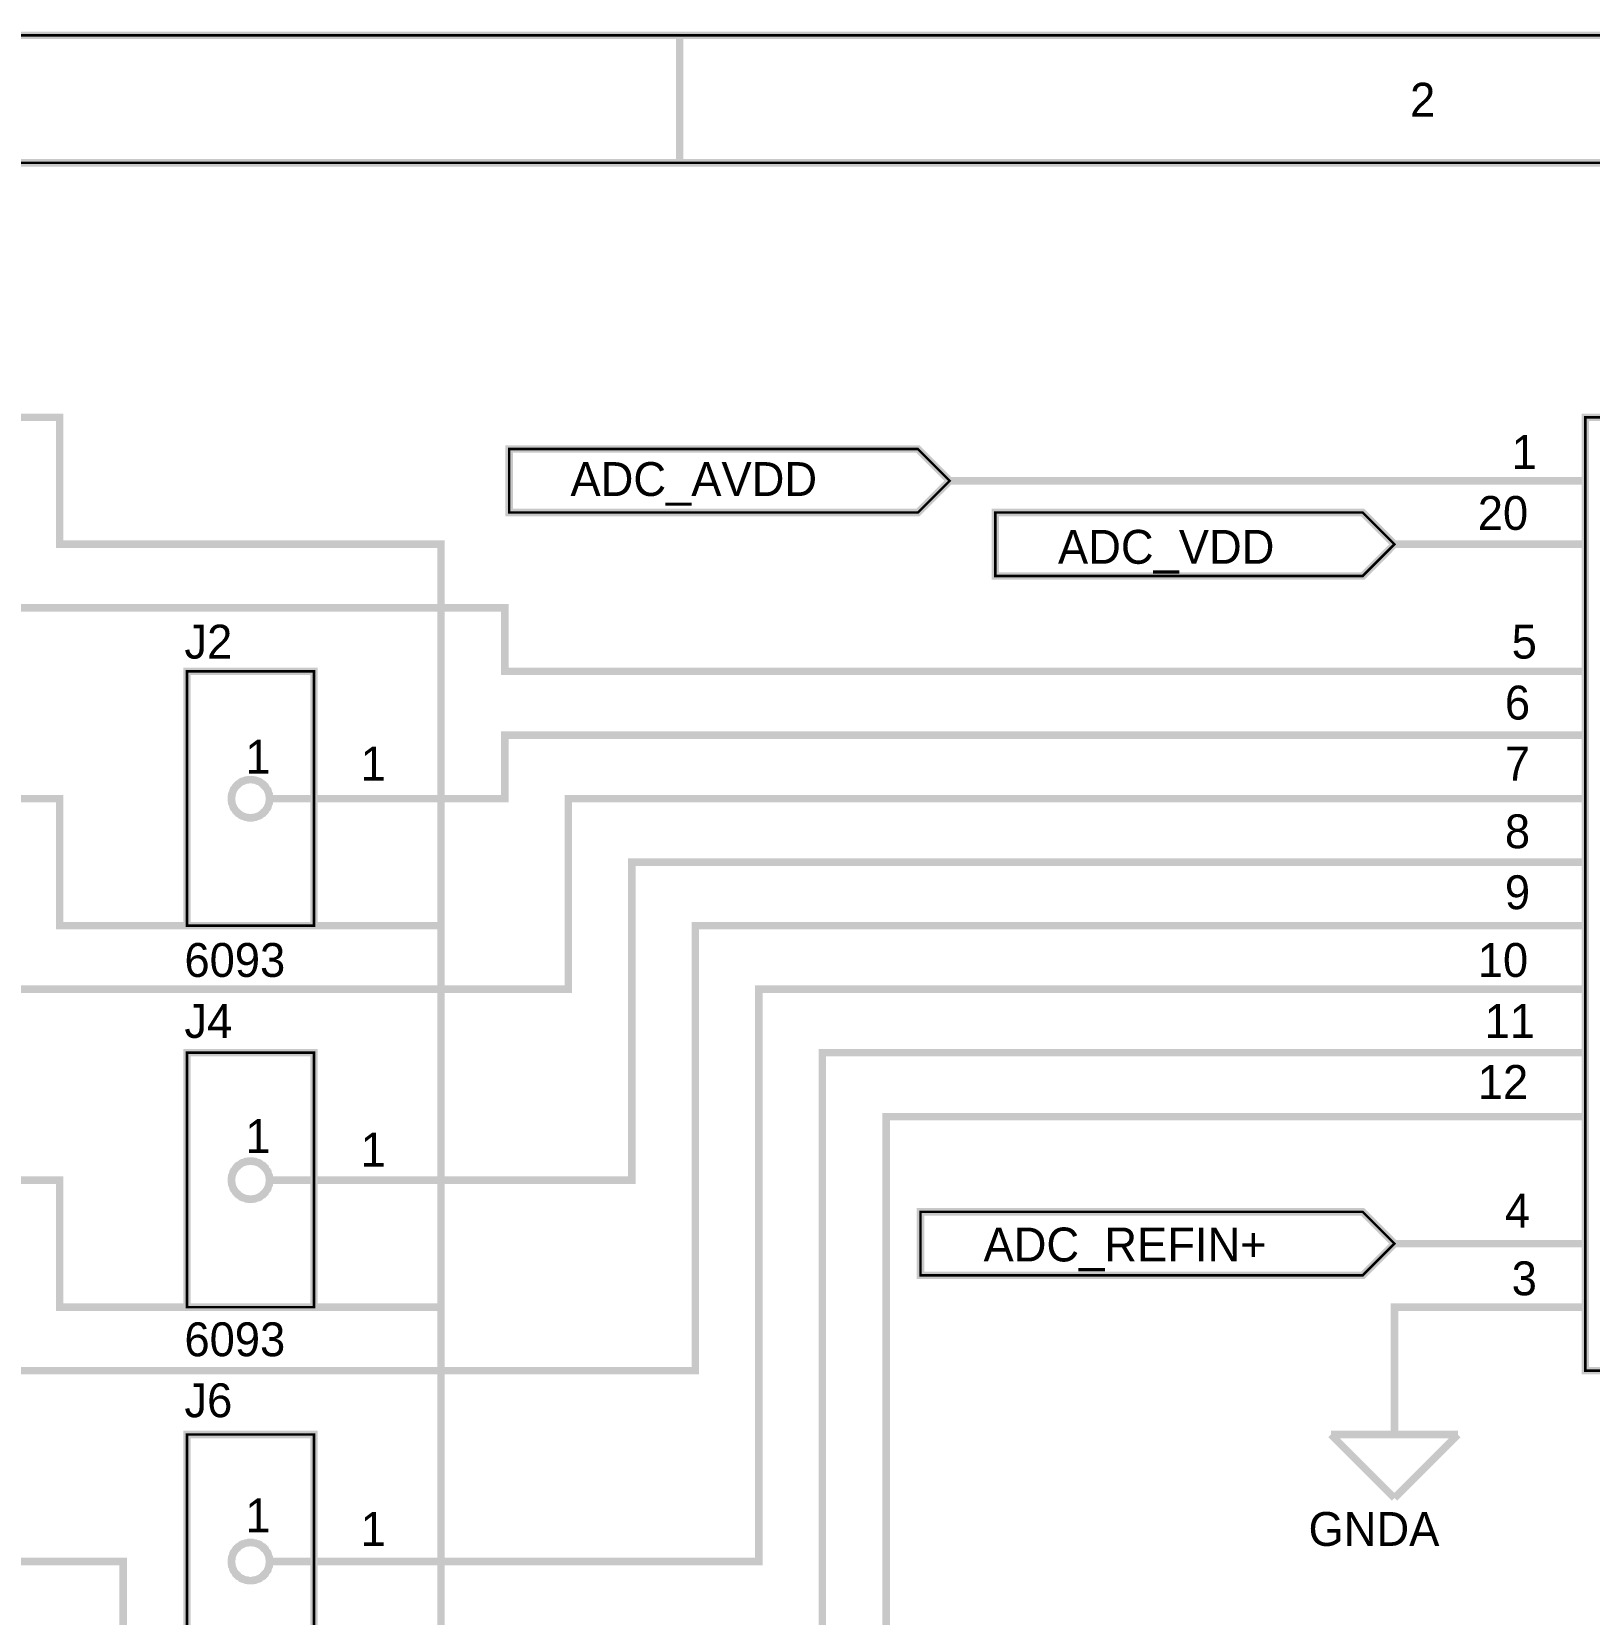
# Model space of a CAD drawing. Header units: inches. Extents: x 0 to 9.5, y -0.01 to 7.51.
# Drawn here: x 1.357 to 3.807, y 5.017 to 7.506 of the extents above; entities that cross this region are included whole.
import ezdxf

# ---------------------------------------------------------------- set-up
doc = ezdxf.new("R2010")
doc.units = ezdxf.units.IN
doc.header["$MEASUREMENT"] = 0
doc.layers.add('Sheet', color=255, linetype='Continuous')

msp = doc.modelspace()

# ---------------------------------------------------------------- linework, layer by layer
at = {"layer": 'Sheet'}
for points in [[(0.002, 7.5, 0.0118, 0.0118, 0), (9.4987, 7.5, 0.0118, 0.0118, 0), (9.4987, 0, 0.0118, 0.0118, 0), (0.002, 0, 0.0118, 0.0118, 0), (0.002, 7.5, 0.0118, 0.0118, 0)], [(0.002, 7.5, 0.0039, 0.0039, 0), (0.002, 0, 0.0039, 0.0039, 0), (9.4987, 0, 0.0039, 0.0039, 0), (9.4987, 7.5, 0.0039, 0.0039, 0), (0.002, 7.5, 0.0039, 0.0039, 0), (0.002, 7.5, 0.0039, 0.0039, 0)], [(0.2017, 7.2996, 0.0118, 0.0118, 0), (9.299, 7.2996, 0.0118, 0.0118, 0), (9.299, 0.1998, 0.0118, 0.0118, 0), (0.2017, 0.1998, 0.0118, 0.0118, 0), (0.2017, 7.2996, 0.0118, 0.0118, 0)], [(0.2017, 7.2996, 0.0039, 0.0039, 0), (0.2017, 0.1998, 0.0039, 0.0039, 0), (9.299, 0.1998, 0.0039, 0.0039, 0), (9.299, 7.2996, 0.0039, 0.0039, 0), (0.2017, 7.2996, 0.0039, 0.0039, 0), (0.2017, 7.2996, 0.0039, 0.0039, 0)], [(0.9013, 6.8994, 0.0118, 0.0118, 0), (0.9013, 6.2995, 0.0118, 0.0118, 0), (1.4012, 6.2995, 0.0118, 0.0118, 0), (1.4012, 6.0997, 0.0118, 0.0118, 0), (2.0009, 6.0997, 0.0118, 0.0118, 0), (2.0009, 6.6997, 0.0118, 0.0118, 0), (1.4012, 6.6997, 0.0118, 0.0118, 0), (1.4012, 6.8994, 0.0118, 0.0118, 0), (0.9013, 6.8994, 0.0118, 0.0118, 0)], [(3.8008, 6.8994, 0.0118, 0.0118, 0), (5.2998, 6.8994, 0.0118, 0.0118, 0), (5.2998, 5.3999, 0.0118, 0.0118, 0), (3.8008, 5.3999, 0.0118, 0.0118, 0), (3.8008, 6.8994, 0.0118, 0.0118, 0)], [(3.8008, 6.8994, 0.0039, 0.0039, 0), (3.8008, 5.3999, 0.0039, 0.0039, 0), (5.2998, 5.3999, 0.0039, 0.0039, 0), (5.2998, 6.8994, 0.0039, 0.0039, 0), (3.8008, 6.8994, 0.0039, 0.0039, 0), (3.8008, 6.8994, 0.0039, 0.0039, 0)], [(2.1081, 6.7496, 0.0118, 0.0118, 0), (2.1081, 6.8495, 0.0118, 0.0118, 0), (2.7511, 6.8495, 0.0118, 0.0118, 0), (2.801, 6.7995, 0.0118, 0.0118, 0), (2.7511, 6.7496, 0.0118, 0.0118, 0), (2.1081, 6.7496, 0.0118, 0.0118, 0)], [(2.1081, 6.7496, 0.0039, 0.0039, 0), (2.1081, 6.8495, 0.0039, 0.0039, 0), (2.7511, 6.8495, 0.0039, 0.0039, 0), (2.801, 6.7995, 0.0039, 0.0039, 0), (2.7511, 6.7496, 0.0039, 0.0039, 0), (2.1081, 6.7496, 0.0039, 0.0039, 0)], [(2.8729, 6.6497, 0.0118, 0.0118, 0), (2.8729, 6.7496, 0.0118, 0.0118, 0), (3.4507, 6.7496, 0.0118, 0.0118, 0), (3.5006, 6.6997, 0.0118, 0.0118, 0), (3.4507, 6.6497, 0.0118, 0.0118, 0), (2.8729, 6.6497, 0.0118, 0.0118, 0)], [(2.8729, 6.6497, 0.0039, 0.0039, 0), (2.8729, 6.7496, 0.0039, 0.0039, 0), (3.4507, 6.7496, 0.0039, 0.0039, 0), (3.5006, 6.6997, 0.0039, 0.0039, 0), (3.4507, 6.6497, 0.0039, 0.0039, 0), (2.8729, 6.6497, 0.0039, 0.0039, 0)], [(1.6015, 6.4999, 0.0118, 0.0118, 0), (1.8012, 6.4999, 0.0118, 0.0118, 0), (1.8012, 6.0997, 0.0118, 0.0118, 0), (1.6015, 6.0997, 0.0118, 0.0118, 0), (1.6015, 6.4999, 0.0118, 0.0118, 0)], [(1.6015, 6.4999, 0.0039, 0.0039, 0), (1.6015, 6.0997, 0.0039, 0.0039, 0), (1.8012, 6.0997, 0.0039, 0.0039, 0), (1.8012, 6.4999, 0.0039, 0.0039, 0), (1.6015, 6.4999, 0.0039, 0.0039, 0), (1.6015, 6.4999, 0.0039, 0.0039, 0)], [(0.9013, 6.2995, 0.0118, 0.0118, 0), (0.9013, 5.6996, 0.0118, 0.0118, 0), (1.4012, 5.6996, 0.0118, 0.0118, 0), (1.4012, 5.4998, 0.0118, 0.0118, 0), (2.0009, 5.4998, 0.0118, 0.0118, 0), (2.0009, 6.0997, 0.0118, 0.0118, 0), (1.4012, 6.0997, 0.0118, 0.0118, 0), (1.4012, 6.2995, 0.0118, 0.0118, 0), (0.9013, 6.2995, 0.0118, 0.0118, 0)], [(1.6015, 5.9, 0.0118, 0.0118, 0), (1.8012, 5.9, 0.0118, 0.0118, 0), (1.8012, 5.4998, 0.0118, 0.0118, 0), (1.6015, 5.4998, 0.0118, 0.0118, 0), (1.6015, 5.9, 0.0118, 0.0118, 0)], [(1.6015, 5.9, 0.0039, 0.0039, 0), (1.6015, 5.4998, 0.0039, 0.0039, 0), (1.8012, 5.4998, 0.0039, 0.0039, 0), (1.8012, 5.9, 0.0039, 0.0039, 0), (1.6015, 5.9, 0.0039, 0.0039, 0), (1.6015, 5.9, 0.0039, 0.0039, 0)], [(0.9013, 5.6996, 0.0118, 0.0118, 0), (0.9013, 5.0997, 0.0118, 0.0118, 0), (1.501, 5.0997, 0.0118, 0.0118, 0), (1.501, 4.7994, 0.0118, 0.0118, 0), (2.0009, 4.7994, 0.0118, 0.0118, 0), (2.0009, 5.4998, 0.0118, 0.0118, 0), (1.4012, 5.4998, 0.0118, 0.0118, 0), (1.4012, 5.6996, 0.0118, 0.0118, 0), (0.9013, 5.6996, 0.0118, 0.0118, 0)], [(2.7551, 5.5498, 0.0118, 0.0118, 0), (2.7551, 5.6496, 0.0118, 0.0118, 0), (3.4507, 5.6496, 0.0118, 0.0118, 0), (3.5006, 5.5997, 0.0118, 0.0118, 0), (3.4507, 5.5498, 0.0118, 0.0118, 0), (2.7551, 5.5498, 0.0118, 0.0118, 0)], [(2.7551, 5.5498, 0.0039, 0.0039, 0), (2.7551, 5.6496, 0.0039, 0.0039, 0), (3.4507, 5.6496, 0.0039, 0.0039, 0), (3.5006, 5.5997, 0.0039, 0.0039, 0), (3.4507, 5.5498, 0.0039, 0.0039, 0), (2.7551, 5.5498, 0.0039, 0.0039, 0)], [(1.6015, 5.2994, 0.0118, 0.0118, 0), (1.8012, 5.2994, 0.0118, 0.0118, 0), (1.8012, 4.8999, 0.0118, 0.0118, 0), (1.6015, 4.8999, 0.0118, 0.0118, 0), (1.6015, 5.2994, 0.0118, 0.0118, 0)], [(1.6015, 5.2994, 0.0039, 0.0039, 0), (1.6015, 4.8999, 0.0039, 0.0039, 0), (1.8012, 4.8999, 0.0039, 0.0039, 0), (1.8012, 5.2994, 0.0039, 0.0039, 0), (1.6015, 5.2994, 0.0039, 0.0039, 0), (1.6015, 5.2994, 0.0039, 0.0039, 0)], [(0.9013, 5.0997, 0.0118, 0.0118, 0), (0.9013, 4.4997, 0.0118, 0.0118, 0), (1.501, 4.4997, 0.0118, 0.0118, 0), (1.501, 4.1994, 0.0118, 0.0118, 0), (2.0009, 4.1994, 0.0118, 0.0118, 0), (2.0009, 4.7994, 0.0118, 0.0118, 0), (1.501, 4.7994, 0.0118, 0.0118, 0), (1.501, 5.0997, 0.0118, 0.0118, 0), (0.9013, 5.0997, 0.0118, 0.0118, 0)]]:
    msp.add_lwpolyline(points, format="xyseb", close=True, dxfattribs=at)
for points in [[(2.3763, 7.5, 0.0118, 0.0118, 0), (2.3763, 7.2996, 0.0118, 0.0118, 0)], [(3.6004, 6.7995, 0.0118, 0.0118, 0), (2.801, 6.7995, 0.0118, 0.0118, 0)], [(3.8008, 6.7995, 0.0118, 0.0118, 0), (3.6004, 6.7995, 0.0118, 0.0118, 0)], [(3.6004, 6.6997, 0.0118, 0.0118, 0), (3.5006, 6.6997, 0.0118, 0.0118, 0)], [(3.8008, 6.6997, 0.0118, 0.0118, 0), (3.6004, 6.6997, 0.0118, 0.0118, 0)], [(1.2015, 6.5998, 0.0118, 0.0118, 0), (1.4012, 6.5998, 0.0118, 0.0118, 0)], [(3.6004, 6.4999, 0.0118, 0.0118, 0), (2.1014, 6.4999, 0.0118, 0.0118, 0), (2.1014, 6.5998, 0.0118, 0.0118, 0), (1.4012, 6.5998, 0.0118, 0.0118, 0)], [(3.8008, 6.4999, 0.0118, 0.0118, 0), (3.6004, 6.4999, 0.0118, 0.0118, 0)], [(3.6004, 6.3994, 0.0118, 0.0118, 0), (2.1014, 6.3994, 0.0118, 0.0118, 0), (2.1014, 6.2995, 0.0118, 0.0118, 0), (2.0009, 6.2995, 0.0118, 0.0118, 0)], [(3.8008, 6.3994, 0.0118, 0.0118, 0), (3.6004, 6.3994, 0.0118, 0.0118, 0)], [(1.6714, 6.2995, 0.0118, 0.0118, 0), (1.6714, 6.3008, 0.0118, 0.0118, 0), (1.6714, 6.3028, 0.0118, 0.0118, 0), (1.6721, 6.3042, 0.0118, 0.0118, 0), (1.6721, 6.3055, 0.0118, 0.0118, 0), (1.6721, 6.3068, 0.0118, 0.0118, 0), (1.6728, 6.3081, 0.0118, 0.0118, 0), (1.6734, 6.3101, 0.0118, 0.0118, 0), (1.6741, 6.3115, 0.0118, 0.0118, 0), (1.6741, 6.3128, 0.0118, 0.0118, 0), (1.6747, 6.3141, 0.0118, 0.0118, 0), (1.6754, 6.3148, 0.0118, 0.0118, 0), (1.6767, 6.3161, 0.0118, 0.0118, 0), (1.6774, 6.3175, 0.0118, 0.0118, 0), (1.6781, 6.3188, 0.0118, 0.0118, 0), (1.6794, 6.3195, 0.0118, 0.0118, 0), (1.6801, 6.3208, 0.0118, 0.0118, 0), (1.6814, 6.3215, 0.0118, 0.0118, 0), (1.6821, 6.3228, 0.0118, 0.0118, 0), (1.6834, 6.3235, 0.0118, 0.0118, 0), (1.6847, 6.3241, 0.0118, 0.0118, 0), (1.6861, 6.3255, 0.0118, 0.0118, 0), (1.6867, 6.3261, 0.0118, 0.0118, 0), (1.6881, 6.3268, 0.0118, 0.0118, 0), (1.6894, 6.3268, 0.0118, 0.0118, 0), (1.6907, 6.3275, 0.0118, 0.0118, 0), (1.6927, 6.3281, 0.0118, 0.0118, 0), (1.6941, 6.3288, 0.0118, 0.0118, 0), (1.6954, 6.3288, 0.0118, 0.0118, 0), (1.6967, 6.3288, 0.0118, 0.0118, 0), (1.698, 6.3295, 0.0118, 0.0118, 0), (1.7, 6.3295, 0.0118, 0.0118, 0), (1.7014, 6.3295, 0.0118, 0.0118, 0)], [(1.7014, 6.3295, 0.0118, 0.0118, 0), (1.7014, 6.3295, 0.0118, 0.0118, 0)], [(1.7014, 6.3295, 0.0118, 0.0118, 0), (1.7027, 6.3295, 0.0118, 0.0118, 0), (1.7047, 6.3295, 0.0118, 0.0118, 0), (1.706, 6.3288, 0.0118, 0.0118, 0), (1.7074, 6.3288, 0.0118, 0.0118, 0), (1.7087, 6.3288, 0.0118, 0.0118, 0), (1.71, 6.3281, 0.0118, 0.0118, 0), (1.712, 6.3275, 0.0118, 0.0118, 0), (1.7134, 6.3268, 0.0118, 0.0118, 0), (1.7147, 6.3268, 0.0118, 0.0118, 0), (1.716, 6.3261, 0.0118, 0.0118, 0), (1.7167, 6.3255, 0.0118, 0.0118, 0), (1.718, 6.3241, 0.0118, 0.0118, 0), (1.7193, 6.3235, 0.0118, 0.0118, 0), (1.7207, 6.3228, 0.0118, 0.0118, 0), (1.7213, 6.3215, 0.0118, 0.0118, 0), (1.7227, 6.3208, 0.0118, 0.0118, 0), (1.7233, 6.3195, 0.0118, 0.0118, 0), (1.7247, 6.3188, 0.0118, 0.0118, 0), (1.7253, 6.3175, 0.0118, 0.0118, 0), (1.726, 6.3161, 0.0118, 0.0118, 0), (1.7273, 6.3148, 0.0118, 0.0118, 0), (1.728, 6.3141, 0.0118, 0.0118, 0), (1.7287, 6.3128, 0.0118, 0.0118, 0), (1.7287, 6.3115, 0.0118, 0.0118, 0), (1.7293, 6.3101, 0.0118, 0.0118, 0), (1.73, 6.3081, 0.0118, 0.0118, 0), (1.7307, 6.3068, 0.0118, 0.0118, 0), (1.7307, 6.3055, 0.0118, 0.0118, 0), (1.7307, 6.3042, 0.0118, 0.0118, 0), (1.7313, 6.3028, 0.0118, 0.0118, 0), (1.7313, 6.3008, 0.0118, 0.0118, 0), (1.7313, 6.2995, 0.0118, 0.0118, 0)], [(3.6004, 6.2995, 0.0118, 0.0118, 0), (2.2013, 6.2995, 0.0118, 0.0118, 0), (2.2013, 5.9999, 0.0118, 0.0118, 0), (1.4012, 5.9999, 0.0118, 0.0118, 0)], [(1.7014, 6.2695, 0.0118, 0.0118, 0), (1.7, 6.2695, 0.0118, 0.0118, 0), (1.698, 6.2695, 0.0118, 0.0118, 0), (1.6967, 6.2702, 0.0118, 0.0118, 0), (1.6954, 6.2702, 0.0118, 0.0118, 0), (1.6941, 6.2702, 0.0118, 0.0118, 0), (1.6927, 6.2709, 0.0118, 0.0118, 0), (1.6907, 6.2715, 0.0118, 0.0118, 0), (1.6894, 6.2722, 0.0118, 0.0118, 0), (1.6881, 6.2722, 0.0118, 0.0118, 0), (1.6867, 6.2729, 0.0118, 0.0118, 0), (1.6861, 6.2735, 0.0118, 0.0118, 0), (1.6847, 6.2749, 0.0118, 0.0118, 0), (1.6834, 6.2755, 0.0118, 0.0118, 0), (1.6821, 6.2762, 0.0118, 0.0118, 0), (1.6814, 6.2775, 0.0118, 0.0118, 0), (1.6801, 6.2782, 0.0118, 0.0118, 0), (1.6794, 6.2795, 0.0118, 0.0118, 0), (1.6781, 6.2802, 0.0118, 0.0118, 0), (1.6774, 6.2815, 0.0118, 0.0118, 0), (1.6767, 6.2828, 0.0118, 0.0118, 0), (1.6754, 6.2842, 0.0118, 0.0118, 0), (1.6747, 6.2848, 0.0118, 0.0118, 0), (1.6741, 6.2862, 0.0118, 0.0118, 0), (1.6741, 6.2875, 0.0118, 0.0118, 0), (1.6734, 6.2888, 0.0118, 0.0118, 0), (1.6728, 6.2908, 0.0118, 0.0118, 0), (1.6721, 6.2922, 0.0118, 0.0118, 0), (1.6721, 6.2935, 0.0118, 0.0118, 0), (1.6721, 6.2948, 0.0118, 0.0118, 0), (1.6714, 6.2962, 0.0118, 0.0118, 0), (1.6714, 6.2982, 0.0118, 0.0118, 0), (1.6714, 6.2995, 0.0118, 0.0118, 0)], [(1.6714, 6.2995, 0.0118, 0.0118, 0), (1.6714, 6.2995, 0.0118, 0.0118, 0)], [(1.7313, 6.2995, 0.0118, 0.0118, 0), (1.7313, 6.2982, 0.0118, 0.0118, 0), (1.7313, 6.2962, 0.0118, 0.0118, 0), (1.7307, 6.2948, 0.0118, 0.0118, 0), (1.7307, 6.2935, 0.0118, 0.0118, 0), (1.7307, 6.2922, 0.0118, 0.0118, 0), (1.73, 6.2908, 0.0118, 0.0118, 0), (1.7293, 6.2888, 0.0118, 0.0118, 0), (1.7287, 6.2875, 0.0118, 0.0118, 0), (1.7287, 6.2862, 0.0118, 0.0118, 0), (1.728, 6.2848, 0.0118, 0.0118, 0), (1.7273, 6.2842, 0.0118, 0.0118, 0), (1.726, 6.2828, 0.0118, 0.0118, 0), (1.7253, 6.2815, 0.0118, 0.0118, 0), (1.7247, 6.2802, 0.0118, 0.0118, 0), (1.7233, 6.2795, 0.0118, 0.0118, 0), (1.7227, 6.2782, 0.0118, 0.0118, 0), (1.7213, 6.2775, 0.0118, 0.0118, 0), (1.7207, 6.2762, 0.0118, 0.0118, 0), (1.7193, 6.2755, 0.0118, 0.0118, 0), (1.718, 6.2749, 0.0118, 0.0118, 0), (1.7167, 6.2735, 0.0118, 0.0118, 0), (1.716, 6.2729, 0.0118, 0.0118, 0), (1.7147, 6.2722, 0.0118, 0.0118, 0), (1.7134, 6.2722, 0.0118, 0.0118, 0), (1.712, 6.2715, 0.0118, 0.0118, 0), (1.71, 6.2709, 0.0118, 0.0118, 0), (1.7087, 6.2702, 0.0118, 0.0118, 0), (1.7074, 6.2702, 0.0118, 0.0118, 0), (1.706, 6.2702, 0.0118, 0.0118, 0), (1.7047, 6.2695, 0.0118, 0.0118, 0), (1.7027, 6.2695, 0.0118, 0.0118, 0), (1.7014, 6.2695, 0.0118, 0.0118, 0)], [(1.7313, 6.2995, 0.0118, 0.0118, 0), (1.7313, 6.2995, 0.0118, 0.0118, 0), (1.7313, 6.2995, 0.0118, 0.0118, 0), (1.7313, 6.2995, 0.0118, 0.0118, 0), (1.7313, 6.2995, 0.0118, 0.0118, 0), (1.7313, 6.2995, 0.0118, 0.0118, 0), (1.7313, 6.2995, 0.0118, 0.0118, 0), (1.7313, 6.2995, 0.0118, 0.0118, 0), (1.7313, 6.2995, 0.0118, 0.0118, 0), (1.7313, 6.2995, 0.0118, 0.0118, 0), (1.7313, 6.2995, 0.0118, 0.0118, 0), (1.7313, 6.2995, 0.0118, 0.0118, 0), (1.7313, 6.2995, 0.0118, 0.0118, 0), (1.7313, 6.2995, 0.0118, 0.0118, 0), (1.7313, 6.2995, 0.0118, 0.0118, 0), (1.7313, 6.2995, 0.0118, 0.0118, 0), (1.7313, 6.2995, 0.0118, 0.0118, 0), (1.7313, 6.2995, 0.0118, 0.0118, 0), (1.7313, 6.2995, 0.0118, 0.0118, 0), (1.7313, 6.2995, 0.0118, 0.0118, 0), (1.7313, 6.2995, 0.0118, 0.0118, 0), (1.7313, 6.2995, 0.0118, 0.0118, 0), (1.7313, 6.2995, 0.0118, 0.0118, 0), (1.7313, 6.2995, 0.0118, 0.0118, 0), (1.7313, 6.2995, 0.0118, 0.0118, 0), (1.7313, 6.2995, 0.0118, 0.0118, 0), (1.7313, 6.2995, 0.0118, 0.0118, 0), (1.7313, 6.2995, 0.0118, 0.0118, 0), (1.7313, 6.2995, 0.0118, 0.0118, 0), (1.7313, 6.2995, 0.0118, 0.0118, 0), (1.7313, 6.2995, 0.0118, 0.0118, 0), (1.7313, 6.2995, 0.0118, 0.0118, 0), (1.7313, 6.2995, 0.0118, 0.0118, 0)], [(1.7313, 6.2995, 0.0118, 0.0118, 0), (1.7313, 6.2995, 0.0118, 0.0118, 0)], [(1.7313, 6.2995, 0.0118, 0.0118, 0), (1.8012, 6.2995, 0.0118, 0.0118, 0)], [(1.8012, 6.2995, 0.0118, 0.0118, 0), (2.0009, 6.2995, 0.0118, 0.0118, 0)], [(3.8008, 6.2995, 0.0118, 0.0118, 0), (3.6004, 6.2995, 0.0118, 0.0118, 0)], [(3.6004, 6.1996, 0.0118, 0.0118, 0), (2.3011, 6.1996, 0.0118, 0.0118, 0), (2.3011, 5.6996, 0.0118, 0.0118, 0), (2.0009, 5.6996, 0.0118, 0.0118, 0)], [(3.8008, 6.1996, 0.0118, 0.0118, 0), (3.6004, 6.1996, 0.0118, 0.0118, 0)], [(3.6004, 6.0997, 0.0118, 0.0118, 0), (2.401, 6.0997, 0.0118, 0.0118, 0), (2.401, 5.3999, 0.0118, 0.0118, 0), (1.4012, 5.3999, 0.0118, 0.0118, 0)], [(3.8008, 6.0997, 0.0118, 0.0118, 0), (3.6004, 6.0997, 0.0118, 0.0118, 0)], [(1.2015, 5.9999, 0.0118, 0.0118, 0), (1.4012, 5.9999, 0.0118, 0.0118, 0)], [(3.6004, 5.9999, 0.0118, 0.0118, 0), (2.5008, 5.9999, 0.0118, 0.0118, 0), (2.5008, 5.0997, 0.0118, 0.0118, 0), (2.0009, 5.0997, 0.0118, 0.0118, 0)], [(3.8008, 5.9999, 0.0118, 0.0118, 0), (3.6004, 5.9999, 0.0118, 0.0118, 0)], [(3.6004, 5.9, 0.0118, 0.0118, 0), (2.6007, 5.9, 0.0118, 0.0118, 0), (2.6007, 4.7994, 0.0118, 0.0118, 0), (1.4012, 4.7994, 0.0118, 0.0118, 0)], [(3.8008, 5.9, 0.0118, 0.0118, 0), (3.6004, 5.9, 0.0118, 0.0118, 0)], [(3.6004, 5.7994, 0.0118, 0.0118, 0), (2.7012, 5.7994, 0.0118, 0.0118, 0), (2.7012, 4.4997, 0.0118, 0.0118, 0), (2.0009, 4.4997, 0.0118, 0.0118, 0)], [(3.8008, 5.7994, 0.0118, 0.0118, 0), (3.6004, 5.7994, 0.0118, 0.0118, 0)], [(1.6714, 5.6996, 0.0118, 0.0118, 0), (1.6714, 5.7009, 0.0118, 0.0118, 0), (1.6714, 5.7029, 0.0118, 0.0118, 0), (1.6721, 5.7042, 0.0118, 0.0118, 0), (1.6721, 5.7056, 0.0118, 0.0118, 0), (1.6721, 5.7069, 0.0118, 0.0118, 0), (1.6728, 5.7082, 0.0118, 0.0118, 0), (1.6734, 5.7102, 0.0118, 0.0118, 0), (1.6741, 5.7116, 0.0118, 0.0118, 0), (1.6741, 5.7129, 0.0118, 0.0118, 0), (1.6747, 5.7142, 0.0118, 0.0118, 0), (1.6754, 5.7149, 0.0118, 0.0118, 0), (1.6767, 5.7162, 0.0118, 0.0118, 0), (1.6774, 5.7176, 0.0118, 0.0118, 0), (1.6781, 5.7189, 0.0118, 0.0118, 0), (1.6794, 5.7195, 0.0118, 0.0118, 0), (1.6801, 5.7209, 0.0118, 0.0118, 0), (1.6814, 5.7215, 0.0118, 0.0118, 0), (1.6821, 5.7229, 0.0118, 0.0118, 0), (1.6834, 5.7235, 0.0118, 0.0118, 0), (1.6847, 5.7242, 0.0118, 0.0118, 0), (1.6861, 5.7255, 0.0118, 0.0118, 0), (1.6867, 5.7262, 0.0118, 0.0118, 0), (1.6881, 5.7269, 0.0118, 0.0118, 0), (1.6894, 5.7269, 0.0118, 0.0118, 0), (1.6907, 5.7275, 0.0118, 0.0118, 0), (1.6927, 5.7282, 0.0118, 0.0118, 0), (1.6941, 5.7289, 0.0118, 0.0118, 0), (1.6954, 5.7289, 0.0118, 0.0118, 0), (1.6967, 5.7289, 0.0118, 0.0118, 0), (1.698, 5.7295, 0.0118, 0.0118, 0), (1.7, 5.7295, 0.0118, 0.0118, 0), (1.7014, 5.7295, 0.0118, 0.0118, 0)], [(1.7014, 5.7295, 0.0118, 0.0118, 0), (1.7014, 5.7295, 0.0118, 0.0118, 0)], [(1.7014, 5.7295, 0.0118, 0.0118, 0), (1.7027, 5.7295, 0.0118, 0.0118, 0), (1.7047, 5.7295, 0.0118, 0.0118, 0), (1.706, 5.7289, 0.0118, 0.0118, 0), (1.7074, 5.7289, 0.0118, 0.0118, 0), (1.7087, 5.7289, 0.0118, 0.0118, 0), (1.71, 5.7282, 0.0118, 0.0118, 0), (1.712, 5.7275, 0.0118, 0.0118, 0), (1.7134, 5.7269, 0.0118, 0.0118, 0), (1.7147, 5.7269, 0.0118, 0.0118, 0), (1.716, 5.7262, 0.0118, 0.0118, 0), (1.7167, 5.7255, 0.0118, 0.0118, 0), (1.718, 5.7242, 0.0118, 0.0118, 0), (1.7193, 5.7235, 0.0118, 0.0118, 0), (1.7207, 5.7229, 0.0118, 0.0118, 0), (1.7213, 5.7215, 0.0118, 0.0118, 0), (1.7227, 5.7209, 0.0118, 0.0118, 0), (1.7233, 5.7195, 0.0118, 0.0118, 0), (1.7247, 5.7189, 0.0118, 0.0118, 0), (1.7253, 5.7176, 0.0118, 0.0118, 0), (1.726, 5.7162, 0.0118, 0.0118, 0), (1.7273, 5.7149, 0.0118, 0.0118, 0), (1.728, 5.7142, 0.0118, 0.0118, 0), (1.7287, 5.7129, 0.0118, 0.0118, 0), (1.7287, 5.7116, 0.0118, 0.0118, 0), (1.7293, 5.7102, 0.0118, 0.0118, 0), (1.73, 5.7082, 0.0118, 0.0118, 0), (1.7307, 5.7069, 0.0118, 0.0118, 0), (1.7307, 5.7056, 0.0118, 0.0118, 0), (1.7307, 5.7042, 0.0118, 0.0118, 0), (1.7313, 5.7029, 0.0118, 0.0118, 0), (1.7313, 5.7009, 0.0118, 0.0118, 0), (1.7313, 5.6996, 0.0118, 0.0118, 0)], [(1.7014, 5.6696, 0.0118, 0.0118, 0), (1.7, 5.6696, 0.0118, 0.0118, 0), (1.698, 5.6696, 0.0118, 0.0118, 0), (1.6967, 5.6703, 0.0118, 0.0118, 0), (1.6954, 5.6703, 0.0118, 0.0118, 0), (1.6941, 5.6703, 0.0118, 0.0118, 0), (1.6927, 5.6709, 0.0118, 0.0118, 0), (1.6907, 5.6716, 0.0118, 0.0118, 0), (1.6894, 5.6723, 0.0118, 0.0118, 0), (1.6881, 5.6723, 0.0118, 0.0118, 0), (1.6867, 5.6729, 0.0118, 0.0118, 0), (1.6861, 5.6736, 0.0118, 0.0118, 0), (1.6847, 5.6749, 0.0118, 0.0118, 0), (1.6834, 5.6756, 0.0118, 0.0118, 0), (1.6821, 5.6763, 0.0118, 0.0118, 0), (1.6814, 5.6776, 0.0118, 0.0118, 0), (1.6801, 5.6783, 0.0118, 0.0118, 0), (1.6794, 5.6796, 0.0118, 0.0118, 0), (1.6781, 5.6803, 0.0118, 0.0118, 0), (1.6774, 5.6816, 0.0118, 0.0118, 0), (1.6767, 5.6829, 0.0118, 0.0118, 0), (1.6754, 5.6843, 0.0118, 0.0118, 0), (1.6747, 5.6849, 0.0118, 0.0118, 0), (1.6741, 5.6863, 0.0118, 0.0118, 0), (1.6741, 5.6876, 0.0118, 0.0118, 0), (1.6734, 5.6889, 0.0118, 0.0118, 0), (1.6728, 5.6909, 0.0118, 0.0118, 0), (1.6721, 5.6922, 0.0118, 0.0118, 0), (1.6721, 5.6936, 0.0118, 0.0118, 0), (1.6721, 5.6949, 0.0118, 0.0118, 0), (1.6714, 5.6962, 0.0118, 0.0118, 0), (1.6714, 5.6982, 0.0118, 0.0118, 0), (1.6714, 5.6996, 0.0118, 0.0118, 0)], [(1.6714, 5.6996, 0.0118, 0.0118, 0), (1.6714, 5.6996, 0.0118, 0.0118, 0)], [(1.7313, 5.6996, 0.0118, 0.0118, 0), (1.7313, 5.6982, 0.0118, 0.0118, 0), (1.7313, 5.6962, 0.0118, 0.0118, 0), (1.7307, 5.6949, 0.0118, 0.0118, 0), (1.7307, 5.6936, 0.0118, 0.0118, 0), (1.7307, 5.6922, 0.0118, 0.0118, 0), (1.73, 5.6909, 0.0118, 0.0118, 0), (1.7293, 5.6889, 0.0118, 0.0118, 0), (1.7287, 5.6876, 0.0118, 0.0118, 0), (1.7287, 5.6863, 0.0118, 0.0118, 0), (1.728, 5.6849, 0.0118, 0.0118, 0), (1.7273, 5.6843, 0.0118, 0.0118, 0), (1.726, 5.6829, 0.0118, 0.0118, 0), (1.7253, 5.6816, 0.0118, 0.0118, 0), (1.7247, 5.6803, 0.0118, 0.0118, 0), (1.7233, 5.6796, 0.0118, 0.0118, 0), (1.7227, 5.6783, 0.0118, 0.0118, 0), (1.7213, 5.6776, 0.0118, 0.0118, 0), (1.7207, 5.6763, 0.0118, 0.0118, 0), (1.7193, 5.6756, 0.0118, 0.0118, 0), (1.718, 5.6749, 0.0118, 0.0118, 0), (1.7167, 5.6736, 0.0118, 0.0118, 0), (1.716, 5.6729, 0.0118, 0.0118, 0), (1.7147, 5.6723, 0.0118, 0.0118, 0), (1.7134, 5.6723, 0.0118, 0.0118, 0), (1.712, 5.6716, 0.0118, 0.0118, 0), (1.71, 5.6709, 0.0118, 0.0118, 0), (1.7087, 5.6703, 0.0118, 0.0118, 0), (1.7074, 5.6703, 0.0118, 0.0118, 0), (1.706, 5.6703, 0.0118, 0.0118, 0), (1.7047, 5.6696, 0.0118, 0.0118, 0), (1.7027, 5.6696, 0.0118, 0.0118, 0), (1.7014, 5.6696, 0.0118, 0.0118, 0)], [(1.7313, 5.6996, 0.0118, 0.0118, 0), (1.7313, 5.6996, 0.0118, 0.0118, 0), (1.7313, 5.6996, 0.0118, 0.0118, 0), (1.7313, 5.6996, 0.0118, 0.0118, 0), (1.7313, 5.6996, 0.0118, 0.0118, 0), (1.7313, 5.6996, 0.0118, 0.0118, 0), (1.7313, 5.6996, 0.0118, 0.0118, 0), (1.7313, 5.6996, 0.0118, 0.0118, 0), (1.7313, 5.6996, 0.0118, 0.0118, 0), (1.7313, 5.6996, 0.0118, 0.0118, 0), (1.7313, 5.6996, 0.0118, 0.0118, 0), (1.7313, 5.6996, 0.0118, 0.0118, 0), (1.7313, 5.6996, 0.0118, 0.0118, 0), (1.7313, 5.6996, 0.0118, 0.0118, 0), (1.7313, 5.6996, 0.0118, 0.0118, 0), (1.7313, 5.6996, 0.0118, 0.0118, 0), (1.7313, 5.6996, 0.0118, 0.0118, 0), (1.7313, 5.6996, 0.0118, 0.0118, 0), (1.7313, 5.6996, 0.0118, 0.0118, 0), (1.7313, 5.6996, 0.0118, 0.0118, 0), (1.7313, 5.6996, 0.0118, 0.0118, 0), (1.7313, 5.6996, 0.0118, 0.0118, 0), (1.7313, 5.6996, 0.0118, 0.0118, 0), (1.7313, 5.6996, 0.0118, 0.0118, 0), (1.7313, 5.6996, 0.0118, 0.0118, 0), (1.7313, 5.6996, 0.0118, 0.0118, 0), (1.7313, 5.6996, 0.0118, 0.0118, 0), (1.7313, 5.6996, 0.0118, 0.0118, 0), (1.7313, 5.6996, 0.0118, 0.0118, 0), (1.7313, 5.6996, 0.0118, 0.0118, 0), (1.7313, 5.6996, 0.0118, 0.0118, 0), (1.7313, 5.6996, 0.0118, 0.0118, 0), (1.7313, 5.6996, 0.0118, 0.0118, 0)], [(1.7313, 5.6996, 0.0118, 0.0118, 0), (1.7313, 5.6996, 0.0118, 0.0118, 0)], [(1.7313, 5.6996, 0.0118, 0.0118, 0), (1.8012, 5.6996, 0.0118, 0.0118, 0)], [(1.8012, 5.6996, 0.0118, 0.0118, 0), (2.0009, 5.6996, 0.0118, 0.0118, 0)], [(3.6004, 5.5997, 0.0118, 0.0118, 0), (3.5006, 5.5997, 0.0118, 0.0118, 0)], [(3.8008, 5.5997, 0.0118, 0.0118, 0), (3.6004, 5.5997, 0.0118, 0.0118, 0)], [(3.6004, 5.4998, 0.0118, 0.0118, 0), (3.5006, 5.4998, 0.0118, 0.0118, 0), (3.5006, 5.3999, 0.0118, 0.0118, 0)], [(3.8008, 5.4998, 0.0118, 0.0118, 0), (3.6004, 5.4998, 0.0118, 0.0118, 0)], [(1.2015, 5.3999, 0.0118, 0.0118, 0), (1.4012, 5.3999, 0.0118, 0.0118, 0)], [(3.5006, 5.3999, 0.0118, 0.0118, 0), (3.5006, 5.2994, 0.0118, 0.0118, 0)], [(3.4007, 5.2994, 0.0118, 0.0118, 0), (3.6004, 5.2994, 0.0118, 0.0118, 0)], [(3.4007, 5.2994, 0.0118, 0.0118, 0), (3.5006, 5.1995, 0.0118, 0.0118, 0)], [(3.6004, 5.2994, 0.0118, 0.0118, 0), (3.5006, 5.1995, 0.0118, 0.0118, 0)], [(1.6714, 5.0997, 0.0118, 0.0118, 0), (1.6714, 5.101, 0.0118, 0.0118, 0), (1.6714, 5.103, 0.0118, 0.0118, 0), (1.6721, 5.1043, 0.0118, 0.0118, 0), (1.6721, 5.1056, 0.0118, 0.0118, 0), (1.6721, 5.107, 0.0118, 0.0118, 0), (1.6728, 5.1083, 0.0118, 0.0118, 0), (1.6734, 5.1103, 0.0118, 0.0118, 0), (1.6741, 5.1116, 0.0118, 0.0118, 0), (1.6741, 5.113, 0.0118, 0.0118, 0), (1.6747, 5.1143, 0.0118, 0.0118, 0), (1.6754, 5.115, 0.0118, 0.0118, 0), (1.6767, 5.1163, 0.0118, 0.0118, 0), (1.6774, 5.1176, 0.0118, 0.0118, 0), (1.6781, 5.119, 0.0118, 0.0118, 0), (1.6794, 5.1196, 0.0118, 0.0118, 0), (1.6801, 5.121, 0.0118, 0.0118, 0), (1.6814, 5.1216, 0.0118, 0.0118, 0), (1.6821, 5.123, 0.0118, 0.0118, 0), (1.6834, 5.1236, 0.0118, 0.0118, 0), (1.6847, 5.1243, 0.0118, 0.0118, 0), (1.6861, 5.1256, 0.0118, 0.0118, 0), (1.6867, 5.1263, 0.0118, 0.0118, 0), (1.6881, 5.127, 0.0118, 0.0118, 0), (1.6894, 5.127, 0.0118, 0.0118, 0), (1.6907, 5.1276, 0.0118, 0.0118, 0), (1.6927, 5.1283, 0.0118, 0.0118, 0), (1.6941, 5.129, 0.0118, 0.0118, 0), (1.6954, 5.129, 0.0118, 0.0118, 0), (1.6967, 5.129, 0.0118, 0.0118, 0), (1.698, 5.1296, 0.0118, 0.0118, 0), (1.7, 5.1296, 0.0118, 0.0118, 0), (1.7014, 5.1296, 0.0118, 0.0118, 0)], [(1.7014, 5.1296, 0.0118, 0.0118, 0), (1.7014, 5.1296, 0.0118, 0.0118, 0)], [(1.7014, 5.1296, 0.0118, 0.0118, 0), (1.7027, 5.1296, 0.0118, 0.0118, 0), (1.7047, 5.1296, 0.0118, 0.0118, 0), (1.706, 5.129, 0.0118, 0.0118, 0), (1.7074, 5.129, 0.0118, 0.0118, 0), (1.7087, 5.129, 0.0118, 0.0118, 0), (1.71, 5.1283, 0.0118, 0.0118, 0), (1.712, 5.1276, 0.0118, 0.0118, 0), (1.7134, 5.127, 0.0118, 0.0118, 0), (1.7147, 5.127, 0.0118, 0.0118, 0), (1.716, 5.1263, 0.0118, 0.0118, 0), (1.7167, 5.1256, 0.0118, 0.0118, 0), (1.718, 5.1243, 0.0118, 0.0118, 0), (1.7193, 5.1236, 0.0118, 0.0118, 0), (1.7207, 5.123, 0.0118, 0.0118, 0), (1.7213, 5.1216, 0.0118, 0.0118, 0), (1.7227, 5.121, 0.0118, 0.0118, 0), (1.7233, 5.1196, 0.0118, 0.0118, 0), (1.7247, 5.119, 0.0118, 0.0118, 0), (1.7253, 5.1176, 0.0118, 0.0118, 0), (1.726, 5.1163, 0.0118, 0.0118, 0), (1.7273, 5.115, 0.0118, 0.0118, 0), (1.728, 5.1143, 0.0118, 0.0118, 0), (1.7287, 5.113, 0.0118, 0.0118, 0), (1.7287, 5.1116, 0.0118, 0.0118, 0), (1.7293, 5.1103, 0.0118, 0.0118, 0), (1.73, 5.1083, 0.0118, 0.0118, 0), (1.7307, 5.107, 0.0118, 0.0118, 0), (1.7307, 5.1056, 0.0118, 0.0118, 0), (1.7307, 5.1043, 0.0118, 0.0118, 0), (1.7313, 5.103, 0.0118, 0.0118, 0), (1.7313, 5.101, 0.0118, 0.0118, 0), (1.7313, 5.0997, 0.0118, 0.0118, 0)], [(1.7014, 5.0697, 0.0118, 0.0118, 0), (1.7, 5.0697, 0.0118, 0.0118, 0), (1.698, 5.0697, 0.0118, 0.0118, 0), (1.6967, 5.0704, 0.0118, 0.0118, 0), (1.6954, 5.0704, 0.0118, 0.0118, 0), (1.6941, 5.0704, 0.0118, 0.0118, 0), (1.6927, 5.071, 0.0118, 0.0118, 0), (1.6907, 5.0717, 0.0118, 0.0118, 0), (1.6894, 5.0724, 0.0118, 0.0118, 0), (1.6881, 5.0724, 0.0118, 0.0118, 0), (1.6867, 5.073, 0.0118, 0.0118, 0), (1.6861, 5.0737, 0.0118, 0.0118, 0), (1.6847, 5.075, 0.0118, 0.0118, 0), (1.6834, 5.0757, 0.0118, 0.0118, 0), (1.6821, 5.0763, 0.0118, 0.0118, 0), (1.6814, 5.0777, 0.0118, 0.0118, 0), (1.6801, 5.0783, 0.0118, 0.0118, 0), (1.6794, 5.0797, 0.0118, 0.0118, 0), (1.6781, 5.0803, 0.0118, 0.0118, 0), (1.6774, 5.0817, 0.0118, 0.0118, 0), (1.6767, 5.083, 0.0118, 0.0118, 0), (1.6754, 5.0843, 0.0118, 0.0118, 0), (1.6747, 5.085, 0.0118, 0.0118, 0), (1.6741, 5.0863, 0.0118, 0.0118, 0), (1.6741, 5.0877, 0.0118, 0.0118, 0), (1.6734, 5.089, 0.0118, 0.0118, 0), (1.6728, 5.091, 0.0118, 0.0118, 0), (1.6721, 5.0923, 0.0118, 0.0118, 0), (1.6721, 5.0937, 0.0118, 0.0118, 0), (1.6721, 5.095, 0.0118, 0.0118, 0), (1.6714, 5.0963, 0.0118, 0.0118, 0), (1.6714, 5.0983, 0.0118, 0.0118, 0), (1.6714, 5.0997, 0.0118, 0.0118, 0)], [(1.6714, 5.0997, 0.0118, 0.0118, 0), (1.6714, 5.0997, 0.0118, 0.0118, 0)], [(1.7313, 5.0997, 0.0118, 0.0118, 0), (1.7313, 5.0983, 0.0118, 0.0118, 0), (1.7313, 5.0963, 0.0118, 0.0118, 0), (1.7307, 5.095, 0.0118, 0.0118, 0), (1.7307, 5.0937, 0.0118, 0.0118, 0), (1.7307, 5.0923, 0.0118, 0.0118, 0), (1.73, 5.091, 0.0118, 0.0118, 0), (1.7293, 5.089, 0.0118, 0.0118, 0), (1.7287, 5.0877, 0.0118, 0.0118, 0), (1.7287, 5.0863, 0.0118, 0.0118, 0), (1.728, 5.085, 0.0118, 0.0118, 0), (1.7273, 5.0843, 0.0118, 0.0118, 0), (1.726, 5.083, 0.0118, 0.0118, 0), (1.7253, 5.0817, 0.0118, 0.0118, 0), (1.7247, 5.0803, 0.0118, 0.0118, 0), (1.7233, 5.0797, 0.0118, 0.0118, 0), (1.7227, 5.0783, 0.0118, 0.0118, 0), (1.7213, 5.0777, 0.0118, 0.0118, 0), (1.7207, 5.0763, 0.0118, 0.0118, 0), (1.7193, 5.0757, 0.0118, 0.0118, 0), (1.718, 5.075, 0.0118, 0.0118, 0), (1.7167, 5.0737, 0.0118, 0.0118, 0), (1.716, 5.073, 0.0118, 0.0118, 0), (1.7147, 5.0724, 0.0118, 0.0118, 0), (1.7134, 5.0724, 0.0118, 0.0118, 0), (1.712, 5.0717, 0.0118, 0.0118, 0), (1.71, 5.071, 0.0118, 0.0118, 0), (1.7087, 5.0704, 0.0118, 0.0118, 0), (1.7074, 5.0704, 0.0118, 0.0118, 0), (1.706, 5.0704, 0.0118, 0.0118, 0), (1.7047, 5.0697, 0.0118, 0.0118, 0), (1.7027, 5.0697, 0.0118, 0.0118, 0), (1.7014, 5.0697, 0.0118, 0.0118, 0)], [(1.7313, 5.0997, 0.0118, 0.0118, 0), (1.7313, 5.0997, 0.0118, 0.0118, 0), (1.7313, 5.0997, 0.0118, 0.0118, 0), (1.7313, 5.0997, 0.0118, 0.0118, 0), (1.7313, 5.0997, 0.0118, 0.0118, 0), (1.7313, 5.0997, 0.0118, 0.0118, 0), (1.7313, 5.0997, 0.0118, 0.0118, 0), (1.7313, 5.0997, 0.0118, 0.0118, 0), (1.7313, 5.0997, 0.0118, 0.0118, 0), (1.7313, 5.0997, 0.0118, 0.0118, 0), (1.7313, 5.0997, 0.0118, 0.0118, 0), (1.7313, 5.0997, 0.0118, 0.0118, 0), (1.7313, 5.0997, 0.0118, 0.0118, 0), (1.7313, 5.0997, 0.0118, 0.0118, 0), (1.7313, 5.0997, 0.0118, 0.0118, 0), (1.7313, 5.0997, 0.0118, 0.0118, 0), (1.7313, 5.0997, 0.0118, 0.0118, 0), (1.7313, 5.0997, 0.0118, 0.0118, 0), (1.7313, 5.0997, 0.0118, 0.0118, 0), (1.7313, 5.0997, 0.0118, 0.0118, 0), (1.7313, 5.0997, 0.0118, 0.0118, 0), (1.7313, 5.0997, 0.0118, 0.0118, 0), (1.7313, 5.0997, 0.0118, 0.0118, 0), (1.7313, 5.0997, 0.0118, 0.0118, 0), (1.7313, 5.0997, 0.0118, 0.0118, 0), (1.7313, 5.0997, 0.0118, 0.0118, 0), (1.7313, 5.0997, 0.0118, 0.0118, 0), (1.7313, 5.0997, 0.0118, 0.0118, 0), (1.7313, 5.0997, 0.0118, 0.0118, 0), (1.7313, 5.0997, 0.0118, 0.0118, 0), (1.7313, 5.0997, 0.0118, 0.0118, 0), (1.7313, 5.0997, 0.0118, 0.0118, 0), (1.7313, 5.0997, 0.0118, 0.0118, 0)], [(1.7313, 5.0997, 0.0118, 0.0118, 0), (1.7313, 5.0997, 0.0118, 0.0118, 0)], [(1.7313, 5.0997, 0.0118, 0.0118, 0), (1.8012, 5.0997, 0.0118, 0.0118, 0)], [(1.8012, 5.0997, 0.0118, 0.0118, 0), (2.0009, 5.0997, 0.0118, 0.0118, 0)]]:
    msp.add_lwpolyline(points, format="xyseb", dxfattribs=at)

# ---------------------------------------------------------------- texts
for s, height, p in [('2', 0.0533, (3.5252, 7.3722)), ('1', 0.0533, (3.685, 6.8182)), ('ADC_AVDD', 0.05327, (2.2046, 6.7756)), ('20', 0.05327, (3.6317, 6.7223)), ('ADC_VDD', 0.05327, (2.9714, 6.669)), ('J2', 0.05327, (1.5975, 6.5199)), ('5', 0.0533, (3.685, 6.5199)), ('6', 0.0533, (3.6743, 6.424)), ('1', 0.0533, (1.6934, 6.3388)), ('1', 0.0533, (1.8744, 6.3281)), ('7', 0.0533, (3.6743, 6.3281)), ('8', 0.0533, (3.6743, 6.2216)), ('9', 0.0533, (3.6743, 6.1257)), ('6093', 0.05327, (1.5975, 6.0192)), ('10', 0.05327, (3.6317, 6.0192)), ('J4', 0.05327, (1.5975, 5.9233)), ('11', 0.05327, (3.6424, 5.9233)), ('12', 0.05327, (3.6317, 5.8274)), ('1', 0.0533, (1.6934, 5.7422)), ('1', 0.0533, (1.8744, 5.7209)), ('4', 0.0533, (3.6743, 5.625)), ('ADC_REFIN+', 0.05327, (2.8543, 5.5717)), ('3', 0.0533, (3.685, 5.5185)), ('6093', 0.05327, (1.5975, 5.4226)), ('J6', 0.05327, (1.5975, 5.3267)), ('1', 0.0533, (1.6934, 5.1456)), ('GNDA', 0.05327, (3.3655, 5.1243)), ('1', 0.0533, (1.8744, 5.1243))]:
    msp.add_text(s, height=height, dxfattribs=at).set_placement(p)

doc.saveas('drawing.dxf')
